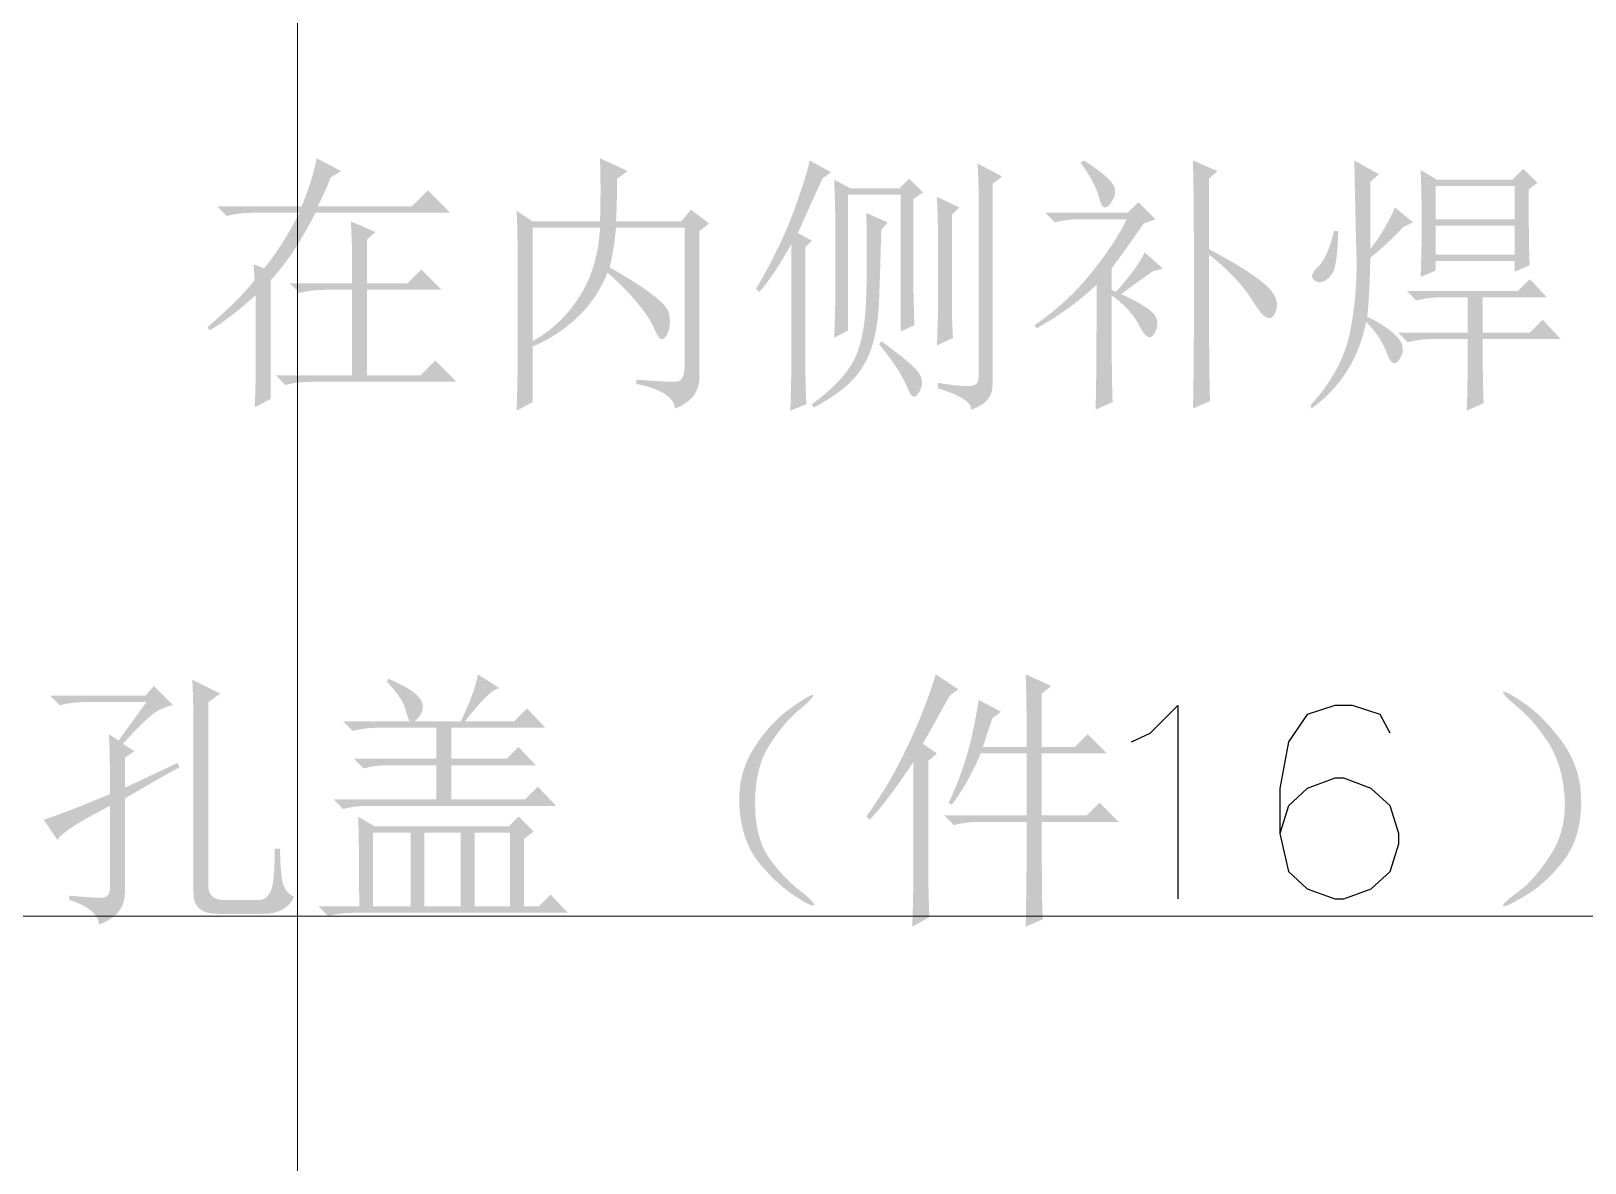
# Model space of a CAD drawing. Header units: millimetres. Extents: x 0 to 841, y 0 to 1189.
# Drawn here: x 496.84 to 542.07, y 111.72 to 144.68 of the extents above; entities that cross this region are included whole.
import ezdxf

# ---------------------------------------------------------------- set-up
doc = ezdxf.new("R2010")
doc.units = ezdxf.units.MM
doc.layers.add('C00-00-00', color=7, linetype='Continuous')
doc.layers.add('CBF-BF-BF', color=7, linetype='Continuous', true_color=0xbfbfbf)

msp = doc.modelspace()

# ---------------------------------------------------------------- hatches: boundary and pattern name
at = {"layer": 'C00-00-00'}
h = msp.add_hatch(color=256, dxfattribs=at)
edge = h.paths.add_edge_path(flags=0)
edge.add_spline(control_points=[(503.345594, 137.422594), (503.345594, 137.484881), (503.335121, 137.640875), (503.314174, 137.890024), (503.314174, 137.890024), (503.625611, 137.76545), (503.625611, 137.76545), (503.978389, 138.20091), (504.321245, 138.741101), (504.653628, 139.38492), (504.653628, 139.38492), (503.283306, 139.38492), (503.283306, 139.38492), (503.013211, 139.38492), (502.764062, 139.353501), (502.535859, 139.291213), (502.535859, 139.291213), (502.25529, 139.571782), (502.25529, 139.571782), (502.25529, 139.571782), (504.715915, 139.571782), (504.715915, 139.571782), (504.944118, 140.131817), (505.089088, 140.599247), (505.151926, 140.972971), (505.151926, 140.972971), (505.867955, 140.599247), (505.867955, 140.599247), (505.867955, 140.599247), (505.556518, 140.412385), (505.556518, 140.412385), (505.494231, 140.225523), (505.369656, 139.945506), (505.182794, 139.571782), (505.182794, 139.571782), (507.923437, 139.571782), (507.923437, 139.571782), (507.923437, 139.571782), (508.390867, 140.038661), (508.390867, 140.038661), (508.390867, 140.038661), (509.044609, 139.38492), (509.044609, 139.38492), (509.044609, 139.38492), (505.120507, 139.38492), (505.120507, 139.38492), (504.684496, 138.533292), (504.248484, 137.879), (503.812473, 137.422594), (503.812473, 137.422594), (503.812473, 133.965371), (503.812473, 133.965371), (503.812473, 133.965371), (503.345594, 133.716222), (503.345594, 133.716222), (503.365989, 134.048605), (503.376462, 134.349568), (503.376462, 134.619664), (503.376462, 134.619664), (503.376462, 136.986582), (503.376462, 136.986582), (502.899109, 136.550571), (502.452625, 136.208266), (502.03756, 135.959117), (502.03756, 135.959117), (501.975273, 136.052272), (501.975273, 136.052272), (502.598146, 136.591912), (503.054552, 137.04887), (503.345594, 137.422594), (503.345594, 137.422594), (503.345594, 137.422594), (503.345594, 137.422594)], knot_values=[0, 0, 0, 0, 1, 1, 1, 2, 2, 2, 3, 3, 3, 4, 4, 4, 5, 5, 5, 6, 6, 6, 7, 7, 7, 8, 8, 8, 9, 9, 9, 10, 10, 10, 11, 11, 11, 12, 12, 12, 13, 13, 13, 14, 14, 14, 15, 15, 15, 16, 16, 16, 17, 17, 17, 18, 18, 18, 19, 19, 19, 20, 20, 20, 21, 21, 21, 22, 22, 22, 23, 23, 23, 24, 24, 24, 24], degree=3, periodic=1)
edge = h.paths.add_edge_path(flags=0)
edge.add_spline(control_points=[(506.179392, 138.356904), (506.179392, 138.502424), (506.168918, 138.762047), (506.148523, 139.135771), (506.148523, 139.135771), (506.864552, 138.824334), (506.864552, 138.824334), (506.864552, 138.824334), (506.615403, 138.606053), (506.615403, 138.606053), (506.615403, 138.606053), (506.615403, 137.329438), (506.615403, 137.329438), (506.615403, 137.329438), (507.798862, 137.329438), (507.798862, 137.329438), (507.798862, 137.329438), (508.204005, 137.73403), (508.204005, 137.73403), (508.204005, 137.73403), (508.795459, 137.142576), (508.795459, 137.142576), (508.795459, 137.142576), (506.615403, 137.142576), (506.615403, 137.142576), (506.615403, 137.142576), (506.615403, 134.651083), (506.615403, 134.651083), (506.615403, 134.651083), (508.172586, 134.651083), (508.172586, 134.651083), (508.172586, 134.651083), (508.608597, 135.087095), (508.608597, 135.087095), (508.608597, 135.087095), (509.23147, 134.464221), (509.23147, 134.464221), (509.23147, 134.464221), (504.995932, 134.464221), (504.995932, 134.464221), (504.725837, 134.464221), (504.476688, 134.432802), (504.248484, 134.370515), (504.248484, 134.370515), (503.968467, 134.651083), (503.968467, 134.651083), (503.968467, 134.651083), (506.179392, 134.651083), (506.179392, 134.651083), (506.179392, 134.651083), (506.179392, 137.142576), (506.179392, 137.142576), (506.179392, 137.142576), (505.401076, 137.142576), (505.401076, 137.142576), (505.13098, 137.142576), (504.881831, 137.111157), (504.653628, 137.04887), (504.653628, 137.04887), (504.373059, 137.329438), (504.373059, 137.329438), (504.373059, 137.329438), (506.179392, 137.329438), (506.179392, 137.329438), (506.179392, 137.329438), (506.179392, 138.356904), (506.179392, 138.356904)], knot_values=[0, 0, 0, 0, 1, 1, 1, 2, 2, 2, 3, 3, 3, 4, 4, 4, 5, 5, 5, 6, 6, 6, 7, 7, 7, 8, 8, 8, 9, 9, 9, 10, 10, 10, 11, 11, 11, 12, 12, 12, 13, 13, 13, 14, 14, 14, 15, 15, 15, 16, 16, 16, 17, 17, 17, 18, 18, 18, 19, 19, 19, 20, 20, 20, 21, 21, 21, 22, 22, 22, 22], degree=3, periodic=1)
h = msp.add_hatch(color=256, dxfattribs=at)
edge = h.paths.add_edge_path(flags=0)
edge.add_spline(control_points=[(511.439749, 138.948909), (511.439749, 138.948909), (511.439749, 135.64768), (511.439749, 135.64768), (512.000335, 135.958566), (512.457293, 136.394577), (512.81007, 136.955163), (513.162848, 137.515749), (513.360183, 138.180515), (513.402076, 138.948909), (513.402076, 138.948909), (511.439749, 138.948909), (511.439749, 138.948909)], knot_values=[0, 0, 0, 0, 1, 1, 1, 2, 2, 2, 3, 3, 3, 4, 4, 4, 4], degree=3, periodic=1)
edge = h.paths.add_edge_path(flags=0)
edge.add_spline(control_points=[(510.97287, 133.623067), (510.993265, 134.163258), (511.003738, 134.609191), (511.003738, 134.96252), (511.003738, 134.96252), (511.003738, 137.98318), (511.003738, 137.98318), (511.003738, 138.66834), (510.993265, 139.156166), (510.97287, 139.447207), (510.97287, 139.447207), (511.439749, 139.135771), (511.439749, 139.135771), (511.439749, 139.135771), (513.402076, 139.135771), (513.402076, 139.135771), (513.42247, 139.716752), (513.42247, 140.329152), (513.402076, 140.972971), (513.402076, 140.972971), (514.211811, 140.599247), (514.211811, 140.599247), (514.211811, 140.599247), (513.900374, 140.381517), (513.900374, 140.381517), (513.900374, 139.965901), (513.889901, 139.550836), (513.868955, 139.135771), (513.868955, 139.135771), (515.768994, 139.135771), (515.768994, 139.135771), (515.768994, 139.135771), (516.049011, 139.478075), (516.049011, 139.478075), (516.049011, 139.478075), (516.578729, 139.073483), (516.578729, 139.073483), (516.578729, 139.073483), (516.298161, 138.855202), (516.298161, 138.855202), (516.298161, 138.855202), (516.298161, 134.681951), (516.298161, 134.681951), (516.319107, 134.204599), (516.080431, 133.872216), (515.582132, 133.685354), (515.561186, 134.017737), (515.187462, 134.256413), (514.46096, 134.401383), (514.46096, 134.401383), (514.46096, 134.526509), (514.46096, 134.526509), (515.020995, 134.484616), (515.400231, 134.464221), (515.597566, 134.464221), (515.794901, 134.464221), (515.883095, 134.651083), (515.862149, 135.024807), (515.862149, 135.024807), (515.862149, 138.948909), (515.862149, 138.948909), (515.862149, 138.948909), (513.868955, 138.948909), (513.868955, 138.948909), (513.827063, 138.512346), (513.764775, 138.128149), (513.682093, 137.796318), (514.782319, 137.173444), (515.35889, 136.72696), (515.410704, 136.456864), (515.462518, 136.186769), (515.43606, 135.969039), (515.332431, 135.803123), (515.228803, 135.636656), (515.119662, 135.68847), (515.005561, 135.958566), (514.891459, 136.228661), (514.704597, 136.514191), (514.444975, 136.815154), (514.185352, 137.116118), (513.910296, 137.391726), (513.619806, 137.640875), (513.411997, 137.12163), (513.111034, 136.680107), (512.716364, 136.316856), (512.321694, 135.953605), (511.896155, 135.678549), (511.439749, 135.491687), (511.439749, 135.491687), (511.439749, 133.872216), (511.439749, 133.872216), (511.439749, 133.872216), (510.97287, 133.623067), (510.97287, 133.623067)], knot_values=[0, 0, 0, 0, 1, 1, 1, 2, 2, 2, 3, 3, 3, 4, 4, 4, 5, 5, 5, 6, 6, 6, 7, 7, 7, 8, 8, 8, 9, 9, 9, 10, 10, 10, 11, 11, 11, 12, 12, 12, 13, 13, 13, 14, 14, 14, 15, 15, 15, 16, 16, 16, 17, 17, 17, 18, 18, 18, 19, 19, 19, 20, 20, 20, 21, 21, 21, 22, 22, 22, 23, 23, 23, 24, 24, 24, 25, 25, 25, 26, 26, 26, 27, 27, 27, 28, 28, 28, 29, 29, 29, 30, 30, 30, 31, 31, 31, 31], degree=3, periodic=1)
h = msp.add_hatch(color=256, dxfattribs=at)
edge = h.paths.add_edge_path(flags=0)
edge.add_spline(control_points=[(518.97387, 138.481478), (518.641487, 137.879551), (518.33005, 137.412121), (518.03956, 137.080289), (518.03956, 137.080289), (517.945853, 137.173444), (517.945853, 137.173444), (518.423206, 137.98318), (518.791969, 138.746062), (519.051591, 139.462641), (519.310662, 140.17867), (519.461144, 140.661535), (519.503036, 140.910684), (519.503036, 140.910684), (520.12591, 140.568379), (520.12591, 140.568379), (520.12591, 140.568379), (519.87676, 140.381517), (519.87676, 140.381517), (519.648557, 139.883219), (519.409881, 139.353501), (519.160732, 138.792915), (519.160732, 138.792915), (519.565324, 138.575185), (519.565324, 138.575185), (519.565324, 138.575185), (519.378462, 138.388323), (519.378462, 138.388323), (519.378462, 138.388323), (519.378462, 135.055675), (519.378462, 135.055675), (519.378462, 134.723292), (519.388935, 134.308227), (519.409881, 133.809929), (519.409881, 133.809929), (518.942451, 133.623067), (518.942451, 133.623067), (518.963397, 134.266886), (518.97387, 134.796053), (518.97387, 135.211669), (518.97387, 135.211669), (518.97387, 138.481478), (518.97387, 138.481478)], knot_values=[0, 0, 0, 0, 1, 1, 1, 2, 2, 2, 3, 3, 3, 4, 4, 4, 5, 5, 5, 6, 6, 6, 7, 7, 7, 8, 8, 8, 9, 9, 9, 10, 10, 10, 11, 11, 11, 12, 12, 12, 13, 13, 13, 14, 14, 14, 14], degree=3, periodic=1)
edge = h.paths.add_edge_path(flags=0)
edge.add_spline(control_points=[(522.524247, 139.789512), (522.524247, 139.789512), (522.524247, 137.329438), (522.524247, 137.329438), (522.524247, 137.142025), (522.534169, 136.737433), (522.555115, 136.11456), (522.555115, 136.11456), (522.150523, 135.927698), (522.150523, 135.927698), (522.150523, 135.927698), (522.150523, 139.914087), (522.150523, 139.914087), (522.150523, 139.914087), (520.624208, 139.914087), (520.624208, 139.914087), (520.624208, 139.914087), (520.624208, 135.959117), (520.624208, 135.959117), (520.624208, 135.959117), (520.219616, 135.740836), (520.219616, 135.740836), (520.240011, 136.321817), (520.250484, 136.706014), (520.250484, 136.893427), (520.250484, 136.893427), (520.250484, 139.228926), (520.250484, 139.228926), (520.250484, 139.415788), (520.240011, 139.789512), (520.219616, 140.350098), (520.219616, 140.350098), (520.686496, 140.100949), (520.686496, 140.100949), (520.686496, 140.100949), (522.119104, 140.100949), (522.119104, 140.100949), (522.119104, 140.100949), (522.399673, 140.381517), (522.399673, 140.381517), (522.399673, 140.381517), (522.804265, 139.976374), (522.804265, 139.976374), (522.804265, 139.976374), (522.524247, 139.789512), (522.524247, 139.789512)], knot_values=[0, 0, 0, 0, 1, 1, 1, 2, 2, 2, 3, 3, 3, 4, 4, 4, 5, 5, 5, 6, 6, 6, 7, 7, 7, 8, 8, 8, 9, 9, 9, 10, 10, 10, 11, 11, 11, 12, 12, 12, 13, 13, 13, 14, 14, 14, 15, 15, 15, 15], degree=3, periodic=1)
edge = h.paths.add_edge_path(flags=0)
edge.add_spline(control_points=[(521.153926, 139.38492), (521.153926, 139.38492), (521.776799, 139.104351), (521.776799, 139.104351), (521.776799, 139.104351), (521.589938, 138.886621), (521.589938, 138.886621), (521.568991, 138.076335), (521.548045, 137.396687), (521.527099, 136.846574), (521.506153, 136.296461), (521.433944, 135.834542), (521.309369, 135.460818), (521.184794, 135.087095), (520.997932, 134.770146), (520.748783, 134.510523), (520.499634, 134.251452), (520.12591, 133.986318), (519.627611, 133.716222), (519.627611, 133.716222), (519.565324, 133.809929), (519.565324, 133.809929), (520.146305, 134.225545), (520.551448, 134.645571), (520.779651, 135.071109), (521.007854, 135.496647), (521.132429, 136.129994), (521.153375, 136.971148), (521.174321, 137.811752), (521.174321, 138.616526), (521.153926, 139.38492), (521.153926, 139.38492), (521.153926, 139.38492), (521.153926, 139.38492)], knot_values=[0, 0, 0, 0, 1, 1, 1, 2, 2, 2, 3, 3, 3, 4, 4, 4, 5, 5, 5, 6, 6, 6, 7, 7, 7, 8, 8, 8, 9, 9, 9, 10, 10, 10, 11, 11, 11, 11], degree=3, periodic=1)
edge = h.paths.add_edge_path(flags=0)
edge.add_spline(control_points=[(521.589938, 135.64768), (522.191865, 135.211118), (522.555115, 134.905193), (522.67969, 134.728805), (522.804265, 134.552416), (522.809226, 134.365554), (522.695124, 134.168219), (522.581023, 133.970884), (522.477394, 133.986869), (522.383688, 134.215072), (522.289981, 134.443275), (522.175879, 134.661005), (522.041383, 134.868813), (521.906335, 135.07607), (521.734907, 135.304825), (521.52765, 135.553974), (521.52765, 135.553974), (521.589938, 135.64768), (521.589938, 135.64768)], knot_values=[0, 0, 0, 0, 1, 1, 1, 2, 2, 2, 3, 3, 3, 4, 4, 4, 5, 5, 5, 6, 6, 6, 6], degree=3, periodic=1)
edge = h.paths.add_edge_path(flags=0)
edge.add_spline(control_points=[(523.645419, 139.322633), (523.645419, 139.322633), (523.645419, 136.644278), (523.645419, 136.644278), (523.645419, 136.415523), (523.655341, 136.11456), (523.676287, 135.740836), (523.676287, 135.740836), (523.209408, 135.523106), (523.209408, 135.523106), (523.229803, 136.000458), (523.240276, 136.363709), (523.240276, 136.612858), (523.240276, 136.612858), (523.240276, 138.792915), (523.240276, 138.792915), (523.240276, 139.021118), (523.229803, 139.374447), (523.209408, 139.851799), (523.209408, 139.851799), (523.863149, 139.540363), (523.863149, 139.540363), (523.863149, 139.540363), (523.645419, 139.322633), (523.645419, 139.322633)], knot_values=[0, 0, 0, 0, 1, 1, 1, 2, 2, 2, 3, 3, 3, 4, 4, 4, 5, 5, 5, 6, 6, 6, 7, 7, 7, 8, 8, 8, 8], degree=3, periodic=1)
edge = h.paths.add_edge_path(flags=0)
edge.add_spline(control_points=[(523.240276, 134.432802), (523.634946, 134.370515), (523.93591, 134.339095), (524.143718, 134.339095), (524.350975, 134.339095), (524.444681, 134.442724), (524.423735, 134.651083), (524.423735, 134.651083), (524.423735, 139.883219), (524.423735, 139.883219), (524.423735, 140.152763), (524.413262, 140.4642), (524.392867, 140.817529), (524.392867, 140.817529), (525.108896, 140.443805), (525.108896, 140.443805), (525.108896, 140.443805), (524.828878, 140.225523), (524.828878, 140.225523), (524.828878, 140.225523), (524.828878, 134.401383), (524.828878, 134.401383), (524.849273, 134.048605), (524.641465, 133.799456), (524.206005, 133.653935), (524.2264, 133.861743), (523.90449, 134.069551), (523.240276, 134.276808), (523.240276, 134.276808), (523.240276, 134.432802), (523.240276, 134.432802)], knot_values=[0, 0, 0, 0, 1, 1, 1, 2, 2, 2, 3, 3, 3, 4, 4, 4, 5, 5, 5, 6, 6, 6, 7, 7, 7, 8, 8, 8, 9, 9, 9, 10, 10, 10, 10], degree=3, periodic=1)
h = msp.add_hatch(color=256, dxfattribs=at)
edge = h.paths.add_edge_path(flags=0)
edge.add_spline(control_points=[(530.660736, 133.685354), (530.681682, 134.246491), (530.692155, 135.439872), (530.692155, 137.267151), (530.692155, 139.093878), (530.681682, 140.308757), (530.660736, 140.910684), (530.660736, 140.910684), (531.377316, 140.599247), (531.377316, 140.599247), (531.377316, 140.599247), (531.128167, 140.381517), (531.128167, 140.381517), (531.128167, 140.381517), (531.128167, 138.326036), (531.128167, 138.326036), (531.875615, 137.931365), (532.415254, 137.59347), (532.747637, 137.313453), (533.079469, 137.033436), (533.183648, 136.752867), (533.059074, 136.47285), (532.934499, 136.192281), (532.726691, 136.290949), (532.4362, 136.768301), (532.145159, 137.245654), (531.709148, 137.713084), (531.128167, 138.170042), (531.128167, 135.927698), (531.138089, 134.505011), (531.159035, 133.903084), (531.159035, 133.903084), (530.660736, 133.685354), (530.660736, 133.685354)], knot_values=[0, 0, 0, 0, 1, 1, 1, 2, 2, 2, 3, 3, 3, 4, 4, 4, 5, 5, 5, 6, 6, 6, 7, 7, 7, 8, 8, 8, 9, 9, 9, 10, 10, 10, 11, 11, 11, 11], degree=3, periodic=1)
edge = h.paths.add_edge_path(flags=0)
edge.add_spline(control_points=[(528.293818, 137.76545), (528.293818, 137.76545), (528.293818, 137.142576), (528.293818, 137.142576), (528.293818, 137.142576), (528.418392, 137.080289), (528.418392, 137.080289), (528.813062, 137.515749), (529.09308, 137.899946), (529.259547, 138.232329), (529.259547, 138.232329), (529.788714, 137.76545), (529.788714, 137.76545), (529.788714, 137.76545), (529.477277, 137.671743), (529.477277, 137.671743), (529.124499, 137.422594), (528.823536, 137.204312), (528.574386, 137.018002), (529.030792, 136.810193), (529.337268, 136.628292), (529.492711, 136.47285), (529.648154, 136.316856), (529.6691, 136.124482), (529.554998, 135.896279), (529.440897, 135.668075), (529.295376, 135.724851), (529.118987, 136.067707), (528.942598, 136.410562), (528.667542, 136.716487), (528.293818, 136.986582), (528.293818, 135.346166), (528.304291, 134.308779), (528.325237, 133.872216), (528.325237, 133.872216), (527.826938, 133.653935), (527.826938, 133.653935), (527.847333, 134.152233), (527.857806, 135.366561), (527.857806, 137.298019), (527.421795, 136.862008), (526.840263, 136.43647), (526.113761, 136.021404), (526.113761, 136.021404), (526.051474, 136.11456), (526.051474, 136.11456), (526.695293, 136.550571), (527.255879, 137.069816), (527.733232, 137.671743), (528.210584, 138.27367), (528.542967, 138.782442), (528.729829, 139.198058), (528.729829, 139.198058), (527.390927, 139.198058), (527.390927, 139.198058), (527.120832, 139.198058), (526.871682, 139.166639), (526.643479, 139.104351), (526.643479, 139.104351), (526.362911, 139.38492), (526.362911, 139.38492), (526.362911, 139.38492), (528.761248, 139.38492), (528.761248, 139.38492), (528.761248, 139.38492), (529.072685, 139.696357), (529.072685, 139.696357), (529.072685, 139.696357), (529.570983, 139.198058), (529.570983, 139.198058), (529.570983, 139.198058), (529.228128, 139.073483), (529.228128, 139.073483), (528.854404, 138.533292), (528.542967, 138.097281), (528.293818, 137.76545), (528.293818, 137.76545), (528.293818, 137.76545), (528.293818, 137.76545)], knot_values=[0, 0, 0, 0, 1, 1, 1, 2, 2, 2, 3, 3, 3, 4, 4, 4, 5, 5, 5, 6, 6, 6, 7, 7, 7, 8, 8, 8, 9, 9, 9, 10, 10, 10, 11, 11, 11, 12, 12, 12, 13, 13, 13, 14, 14, 14, 15, 15, 15, 16, 16, 16, 17, 17, 17, 18, 18, 18, 19, 19, 19, 20, 20, 20, 21, 21, 21, 22, 22, 22, 23, 23, 23, 24, 24, 24, 25, 25, 25, 26, 26, 26, 26], degree=3, periodic=1)
edge = h.paths.add_edge_path(flags=0)
edge.add_spline(control_points=[(527.484082, 140.910684), (527.878753, 140.661535), (528.148297, 140.448766), (528.293818, 140.272377), (528.439339, 140.095988), (528.433826, 139.898653), (528.278384, 139.680371), (528.12239, 139.46209), (528.008288, 139.503983), (527.935528, 139.804946), (527.862767, 140.10591), (527.681417, 140.453726), (527.390927, 140.848397), (527.390927, 140.848397), (527.484082, 140.910684), (527.484082, 140.910684)], knot_values=[0, 0, 0, 0, 1, 1, 1, 2, 2, 2, 3, 3, 3, 4, 4, 4, 5, 5, 5, 5], degree=3, periodic=1)
h = msp.add_hatch(color=256, dxfattribs=at)
edge = h.paths.add_edge_path(flags=0)
edge.add_spline(control_points=[(537.291415, 137.5163), (537.312361, 138.076335), (537.322834, 138.600541), (537.322834, 139.088917), (537.322834, 139.576743), (537.312361, 140.090476), (537.291415, 140.630667), (537.291415, 140.630667), (537.758845, 140.350098), (537.758845, 140.350098), (537.758845, 140.350098), (539.96977, 140.350098), (539.96977, 140.350098), (539.96977, 140.350098), (540.281207, 140.661535), (540.281207, 140.661535), (540.281207, 140.661535), (540.68635, 140.256943), (540.68635, 140.256943), (540.68635, 140.256943), (540.4372, 140.070081), (540.4372, 140.070081), (540.4372, 138.844729), (540.447122, 138.107754), (540.468069, 137.858605), (540.468069, 137.858605), (540.032057, 137.671743), (540.032057, 137.671743), (540.032057, 137.671743), (540.032057, 137.98318), (540.032057, 137.98318), (540.032057, 137.98318), (537.727426, 137.98318), (537.727426, 137.98318), (537.727426, 137.98318), (537.727426, 137.703162), (537.727426, 137.703162), (537.727426, 137.703162), (537.291415, 137.5163), (537.291415, 137.5163)], knot_values=[0, 0, 0, 0, 1, 1, 1, 2, 2, 2, 3, 3, 3, 4, 4, 4, 5, 5, 5, 6, 6, 6, 7, 7, 7, 8, 8, 8, 9, 9, 9, 10, 10, 10, 11, 11, 11, 12, 12, 12, 13, 13, 13, 13], degree=3, periodic=1)
edge = h.paths.add_edge_path(flags=0)
edge.add_spline(control_points=[(537.727426, 140.163236), (537.727426, 140.163236), (537.727426, 139.198058), (537.727426, 139.198058), (537.727426, 139.198058), (540.032057, 139.198058), (540.032057, 139.198058), (540.032057, 139.198058), (540.032057, 140.163236), (540.032057, 140.163236), (540.032057, 140.163236), (537.727426, 140.163236), (537.727426, 140.163236)], knot_values=[0, 0, 0, 0, 1, 1, 1, 2, 2, 2, 3, 3, 3, 4, 4, 4, 4], degree=3, periodic=1)
edge = h.paths.add_edge_path(flags=0)
edge.add_spline(control_points=[(540.032057, 139.011196), (540.032057, 139.011196), (537.727426, 139.011196), (537.727426, 139.011196), (537.727426, 139.011196), (537.727426, 138.170042), (537.727426, 138.170042), (537.727426, 138.170042), (540.032057, 138.170042), (540.032057, 138.170042), (540.032057, 138.170042), (540.032057, 139.011196), (540.032057, 139.011196)], knot_values=[0, 0, 0, 0, 1, 1, 1, 2, 2, 2, 3, 3, 3, 4, 4, 4, 4], degree=3, periodic=1)
edge = h.paths.add_edge_path(flags=0)
edge.add_spline(control_points=[(539.097747, 135.709968), (539.097747, 134.712819), (539.10822, 134.089946), (539.129167, 133.840797), (539.129167, 133.840797), (538.630868, 133.623067), (538.630868, 133.623067), (538.651263, 133.996791), (538.661736, 134.692424), (538.661736, 135.709968), (538.661736, 135.709968), (537.665139, 135.709968), (537.665139, 135.709968), (537.395043, 135.709968), (537.145894, 135.678549), (536.917691, 135.616261), (536.917691, 135.616261), (536.637674, 135.89683), (536.637674, 135.89683), (536.637674, 135.89683), (538.661736, 135.89683), (538.661736, 135.89683), (538.661736, 135.89683), (538.661736, 136.924295), (538.661736, 136.924295), (538.661736, 136.924295), (537.914288, 136.924295), (537.914288, 136.924295), (537.644193, 136.924295), (537.395043, 136.892876), (537.16684, 136.83114), (537.16684, 136.83114), (536.886823, 137.111157), (536.886823, 137.111157), (536.886823, 137.111157), (540.125764, 137.111157), (540.125764, 137.111157), (540.125764, 137.111157), (540.468069, 137.454013), (540.468069, 137.454013), (540.468069, 137.454013), (540.966367, 136.924295), (540.966367, 136.924295), (540.966367, 136.924295), (539.097747, 136.924295), (539.097747, 136.924295), (539.097747, 136.924295), (539.097747, 135.89683), (539.097747, 135.89683), (539.097747, 135.89683), (540.468069, 135.89683), (540.468069, 135.89683), (540.468069, 135.89683), (540.841792, 136.270554), (540.841792, 136.270554), (540.841792, 136.270554), (541.37151, 135.709968), (541.37151, 135.709968), (541.37151, 135.709968), (539.097747, 135.709968), (539.097747, 135.709968)], knot_values=[0, 0, 0, 0, 1, 1, 1, 2, 2, 2, 3, 3, 3, 4, 4, 4, 5, 5, 5, 6, 6, 6, 7, 7, 7, 8, 8, 8, 9, 9, 9, 10, 10, 10, 11, 11, 11, 12, 12, 12, 13, 13, 13, 14, 14, 14, 15, 15, 15, 16, 16, 16, 17, 17, 17, 18, 18, 18, 19, 19, 19, 20, 20, 20, 20], degree=3, periodic=1)
edge = h.paths.add_edge_path(flags=0)
edge.add_spline(control_points=[(535.360508, 140.910684), (535.360508, 140.910684), (536.077088, 140.506092), (536.077088, 140.506092), (536.077088, 140.506092), (535.827938, 140.287811), (535.827938, 140.287811), (535.827938, 140.287811), (535.827938, 138.326036), (535.827938, 138.326036), (536.138824, 138.741101), (536.3775, 139.145693), (536.543967, 139.540363), (536.543967, 139.540363), (537.073685, 139.104351), (537.073685, 139.104351), (537.073685, 139.104351), (536.793116, 138.979777), (536.793116, 138.979777), (536.502075, 138.66834), (536.180716, 138.367377), (535.827938, 138.076886), (535.806992, 137.204864), (535.775573, 136.633805), (535.734232, 136.363709), (536.149297, 136.155901), (536.445299, 135.953605), (536.621688, 135.75627), (536.798077, 135.558935), (536.819023, 135.351678), (536.683976, 135.133397), (536.548928, 134.915115), (536.424353, 134.967481), (536.310252, 135.289391), (536.19615, 135.6113), (535.993854, 135.917225), (535.703364, 136.208266), (535.495556, 135.148831), (534.965838, 134.308227), (534.114761, 133.685354), (534.114761, 133.685354), (534.083893, 133.778509), (534.083893, 133.778509), (534.706766, 134.46367), (535.090412, 135.174738), (535.235933, 135.912264), (535.381454, 136.649239), (535.443741, 137.391726), (535.422795, 138.139174), (535.401849, 138.886621), (535.381454, 139.810458), (535.360508, 140.910684), (535.360508, 140.910684), (535.360508, 140.910684), (535.360508, 140.910684)], knot_values=[0, 0, 0, 0, 1, 1, 1, 2, 2, 2, 3, 3, 3, 4, 4, 4, 5, 5, 5, 6, 6, 6, 7, 7, 7, 8, 8, 8, 9, 9, 9, 10, 10, 10, 11, 11, 11, 12, 12, 12, 13, 13, 13, 14, 14, 14, 15, 15, 15, 16, 16, 16, 17, 17, 17, 18, 18, 18, 18], degree=3, periodic=1)
edge = h.paths.add_edge_path(flags=0)
edge.add_spline(control_points=[(534.893628, 138.855202), (534.872682, 138.170042), (534.815356, 137.759937), (534.7222, 137.62489), (534.628494, 137.489842), (534.529826, 137.406608), (534.426198, 137.37574), (534.322569, 137.344872), (534.234375, 137.370779), (534.161615, 137.454013), (534.088854, 137.536695), (534.140668, 137.66127), (534.317057, 137.827737), (534.493446, 137.993653), (534.644479, 138.335957), (534.769054, 138.855202), (534.769054, 138.855202), (534.893628, 138.855202), (534.893628, 138.855202)], knot_values=[0, 0, 0, 0, 1, 1, 1, 2, 2, 2, 3, 3, 3, 4, 4, 4, 5, 5, 5, 6, 6, 6, 6], degree=3, periodic=1)
h = msp.add_hatch(color=256, dxfattribs=at)
edge = h.paths.add_edge_path(flags=0)
edge.add_spline(control_points=[(501.567397, 124.265335), (501.567397, 124.78458), (501.556924, 125.293352), (501.535978, 125.791651), (501.535978, 125.791651), (502.345713, 125.386507), (502.345713, 125.386507), (502.345713, 125.386507), (502.003408, 125.137358), (502.003408, 125.137358), (502.003408, 125.137358), (502.003408, 119.905223), (502.003408, 119.905223), (501.961516, 119.510552), (502.158851, 119.334164), (502.594862, 119.375505), (502.594862, 119.375505), (503.529172, 119.375505), (503.529172, 119.375505), (503.716034, 119.417397), (503.830136, 119.567879), (503.872028, 119.827501), (503.913369, 120.086572), (503.934315, 120.434389), (503.934315, 120.870952), (503.934315, 120.870952), (504.089758, 120.870952), (504.089758, 120.870952), (504.089758, 120.497228), (504.110153, 120.190752), (504.152045, 119.952076), (504.193387, 119.712848), (504.307488, 119.551894), (504.494901, 119.469211), (504.349381, 119.13738), (504.047866, 118.970913), (503.59146, 118.970913), (503.59146, 118.970913), (502.345713, 118.970913), (502.345713, 118.970913), (501.805522, 118.949967), (501.546451, 119.168248), (501.567397, 119.625205), (501.567397, 119.625205), (501.567397, 124.265335), (501.567397, 124.265335)], knot_values=[0, 0, 0, 0, 1, 1, 1, 2, 2, 2, 3, 3, 3, 4, 4, 4, 5, 5, 5, 6, 6, 6, 7, 7, 7, 8, 8, 8, 9, 9, 9, 10, 10, 10, 11, 11, 11, 12, 12, 12, 13, 13, 13, 14, 14, 14, 15, 15, 15, 15], degree=3, periodic=1)
edge = h.paths.add_edge_path(flags=0)
edge.add_spline(control_points=[(501.162254, 123.23787), (500.663955, 122.967775), (500.134237, 122.66626), (499.574203, 122.334428), (499.574203, 122.334428), (499.574203, 119.593786), (499.574203, 119.593786), (499.574203, 119.157775), (499.325053, 118.846338), (498.826755, 118.659476), (498.784862, 118.970913), (498.494372, 119.209589), (497.954732, 119.375505), (497.954732, 119.375505), (497.954732, 119.500631), (497.954732, 119.500631), (498.411138, 119.458738), (498.722575, 119.438343), (498.889042, 119.438343), (499.054958, 119.438343), (499.138191, 119.541972), (499.138191, 119.74978), (499.138191, 119.74978), (499.138191, 122.116698), (499.138191, 122.116698), (498.20333, 121.638795), (497.694558, 121.306412), (497.611876, 121.120101), (497.611876, 121.120101), (497.207284, 121.711555), (497.207284, 121.711555), (497.601403, 121.83613), (498.245223, 122.085279), (499.138191, 122.459003), (499.138191, 123.247792), (499.127718, 123.829324), (499.106772, 124.203048), (499.106772, 124.203048), (499.387341, 124.016186), (499.387341, 124.016186), (499.387341, 124.016186), (500.197076, 125.137358), (500.197076, 125.137358), (500.197076, 125.137358), (498.421611, 125.137358), (498.421611, 125.137358), (498.151516, 125.137358), (497.902367, 125.105939), (497.674164, 125.044203), (497.674164, 125.044203), (497.394146, 125.32422), (497.394146, 125.32422), (497.394146, 125.32422), (500.165657, 125.32422), (500.165657, 125.32422), (500.165657, 125.32422), (500.414806, 125.604789), (500.414806, 125.604789), (500.414806, 125.604789), (500.975392, 125.044203), (500.975392, 125.044203), (500.808925, 125.023256), (500.638048, 124.955457), (500.461659, 124.841355), (500.28527, 124.727254), (499.968322, 124.421329), (499.511915, 123.923031), (499.511915, 123.923031), (499.85422, 123.70475), (499.85422, 123.70475), (499.85422, 123.70475), (499.574203, 123.517888), (499.574203, 123.517888), (499.574203, 123.517888), (499.574203, 122.645865), (499.574203, 122.645865), (499.92698, 122.811781), (500.435201, 123.050457), (501.099966, 123.362445), (501.099966, 123.362445), (501.162254, 123.23787), (501.162254, 123.23787)], knot_values=[0, 0, 0, 0, 1, 1, 1, 2, 2, 2, 3, 3, 3, 4, 4, 4, 5, 5, 5, 6, 6, 6, 7, 7, 7, 8, 8, 8, 9, 9, 9, 10, 10, 10, 11, 11, 11, 12, 12, 12, 13, 13, 13, 14, 14, 14, 15, 15, 15, 16, 16, 16, 17, 17, 17, 18, 18, 18, 19, 19, 19, 20, 20, 20, 21, 21, 21, 22, 22, 22, 23, 23, 23, 24, 24, 24, 25, 25, 25, 26, 26, 26, 27, 27, 27, 27], degree=3, periodic=1)
h = msp.add_hatch(color=256, dxfattribs=at)
edge = h.paths.add_edge_path(flags=0)
edge.add_spline(control_points=[(509.755259, 121.337831), (509.755259, 121.337831), (509.755259, 119.188643), (509.755259, 119.188643), (509.755259, 119.188643), (510.782724, 119.188643), (510.782724, 119.188643), (510.782724, 119.188643), (510.782724, 121.337831), (510.782724, 121.337831), (510.782724, 121.337831), (509.755259, 121.337831), (509.755259, 121.337831)], knot_values=[0, 0, 0, 0, 1, 1, 1, 2, 2, 2, 3, 3, 3, 4, 4, 4, 4], degree=3, periodic=1)
edge = h.paths.add_edge_path(flags=0)
edge.add_spline(control_points=[(506.391743, 119.188643), (506.391743, 120.496677), (506.38127, 121.368699), (506.360324, 121.805262), (506.360324, 121.805262), (506.827755, 121.524693), (506.827755, 121.524693), (506.827755, 121.524693), (510.751856, 121.524693), (510.751856, 121.524693), (510.751856, 121.524693), (511.031874, 121.805262), (511.031874, 121.805262), (511.031874, 121.805262), (511.467885, 121.36925), (511.467885, 121.36925), (511.467885, 121.36925), (511.187868, 121.150969), (511.187868, 121.150969), (511.187868, 121.150969), (511.187868, 119.188643), (511.187868, 119.188643), (511.187868, 119.188643), (511.623879, 119.188643), (511.623879, 119.188643), (511.623879, 119.188643), (511.966183, 119.531499), (511.966183, 119.531499), (511.966183, 119.531499), (512.464482, 119.001781), (512.464482, 119.001781), (512.464482, 119.001781), (506.235749, 119.001781), (506.235749, 119.001781), (505.965654, 119.001781), (505.716505, 118.970913), (505.488302, 118.908625), (505.488302, 118.908625), (505.208284, 119.188643), (505.208284, 119.188643), (505.208284, 119.188643), (506.391743, 119.188643), (506.391743, 119.188643)], knot_values=[0, 0, 0, 0, 1, 1, 1, 2, 2, 2, 3, 3, 3, 4, 4, 4, 5, 5, 5, 6, 6, 6, 7, 7, 7, 8, 8, 8, 9, 9, 9, 10, 10, 10, 11, 11, 11, 12, 12, 12, 13, 13, 13, 14, 14, 14, 14], degree=3, periodic=1)
edge = h.paths.add_edge_path(flags=0)
edge.add_spline(control_points=[(506.796335, 121.337831), (506.796335, 121.337831), (506.796335, 119.188643), (506.796335, 119.188643), (506.796335, 119.188643), (507.886639, 119.188643), (507.886639, 119.188643), (507.886639, 119.188643), (507.886639, 121.337831), (507.886639, 121.337831), (507.886639, 121.337831), (506.796335, 121.337831), (506.796335, 121.337831)], knot_values=[0, 0, 0, 0, 1, 1, 1, 2, 2, 2, 3, 3, 3, 4, 4, 4, 4], degree=3, periodic=1)
edge = h.paths.add_edge_path(flags=0)
edge.add_spline(control_points=[(508.291231, 121.337831), (508.291231, 121.337831), (508.291231, 119.188643), (508.291231, 119.188643), (508.291231, 119.188643), (509.350116, 119.188643), (509.350116, 119.188643), (509.350116, 119.188643), (509.350116, 121.337831), (509.350116, 121.337831), (509.350116, 121.337831), (508.291231, 121.337831), (508.291231, 121.337831)], knot_values=[0, 0, 0, 0, 1, 1, 1, 2, 2, 2, 3, 3, 3, 4, 4, 4, 4], degree=3, periodic=1)
edge = h.paths.add_edge_path(flags=0)
edge.add_spline(control_points=[(507.232347, 125.822519), (507.771986, 125.594315), (508.093896, 125.381546), (508.197525, 125.184211), (508.301153, 124.986876), (508.239417, 124.784029), (508.011214, 124.576772), (508.011214, 124.576772), (509.350116, 124.576772), (509.350116, 124.576772), (509.620211, 125.137358), (509.786127, 125.594315), (509.848414, 125.947093), (509.848414, 125.947093), (510.471288, 125.542501), (510.471288, 125.542501), (510.284426, 125.521555), (509.952043, 125.199645), (509.47469, 124.576772), (509.47469, 124.576772), (510.907299, 124.576772), (510.907299, 124.576772), (510.907299, 124.576772), (511.281023, 124.950496), (511.281023, 124.950496), (511.281023, 124.950496), (511.810741, 124.38991), (511.810741, 124.38991), (511.810741, 124.38991), (509.070098, 124.38991), (509.070098, 124.38991), (509.070098, 124.38991), (509.070098, 123.487019), (509.070098, 123.487019), (509.070098, 123.487019), (510.689569, 123.487019), (510.689569, 123.487019), (510.689569, 123.487019), (511.031874, 123.829324), (511.031874, 123.829324), (511.031874, 123.829324), (511.530172, 123.300158), (511.530172, 123.300158), (511.530172, 123.300158), (509.070098, 123.300158), (509.070098, 123.300158), (509.070098, 123.300158), (509.070098, 122.30356), (509.070098, 122.30356), (509.070098, 122.30356), (511.218736, 122.30356), (511.218736, 122.30356), (511.218736, 122.30356), (511.59246, 122.677284), (511.59246, 122.677284), (511.59246, 122.677284), (512.122177, 122.116698), (512.122177, 122.116698), (512.122177, 122.116698), (506.671761, 122.116698), (506.671761, 122.116698), (506.401665, 122.116698), (506.152516, 122.085279), (505.924313, 122.022992), (505.924313, 122.022992), (505.644295, 122.30356), (505.644295, 122.30356), (505.644295, 122.30356), (508.634087, 122.30356), (508.634087, 122.30356), (508.634087, 122.30356), (508.634087, 123.300158), (508.634087, 123.300158), (508.634087, 123.300158), (507.263766, 123.300158), (507.263766, 123.300158), (506.99367, 123.300158), (506.744521, 123.268738), (506.516318, 123.206451), (506.516318, 123.206451), (506.235749, 123.487019), (506.235749, 123.487019), (506.235749, 123.487019), (508.634087, 123.487019), (508.634087, 123.487019), (508.634087, 123.487019), (508.634087, 124.38991), (508.634087, 124.38991), (508.634087, 124.38991), (506.952329, 124.38991), (506.952329, 124.38991), (506.682234, 124.38991), (506.433085, 124.358491), (506.204881, 124.296755), (506.204881, 124.296755), (505.924313, 124.576772), (505.924313, 124.576772), (505.924313, 124.576772), (507.85522, 124.576772), (507.85522, 124.576772), (507.813328, 124.680401), (507.767026, 124.82096), (507.715211, 124.997349), (507.663397, 125.173738), (507.491969, 125.417375), (507.201479, 125.729363), (507.201479, 125.729363), (507.232347, 125.822519), (507.232347, 125.822519)], knot_values=[0, 0, 0, 0, 1, 1, 1, 2, 2, 2, 3, 3, 3, 4, 4, 4, 5, 5, 5, 6, 6, 6, 7, 7, 7, 8, 8, 8, 9, 9, 9, 10, 10, 10, 11, 11, 11, 12, 12, 12, 13, 13, 13, 14, 14, 14, 15, 15, 15, 16, 16, 16, 17, 17, 17, 18, 18, 18, 19, 19, 19, 20, 20, 20, 21, 21, 21, 22, 22, 22, 23, 23, 23, 24, 24, 24, 25, 25, 25, 26, 26, 26, 27, 27, 27, 28, 28, 28, 29, 29, 29, 30, 30, 30, 31, 31, 31, 32, 32, 32, 33, 33, 33, 34, 34, 34, 35, 35, 35, 36, 36, 36, 36], degree=3, periodic=1)
h = msp.add_hatch(color=256, dxfattribs=at)
edge = h.paths.add_edge_path(flags=0)
edge.add_spline(control_points=[(525.825219, 123.829324), (525.825219, 124.618113), (525.814746, 125.32422), (525.7938, 125.947093), (525.7938, 125.947093), (526.541248, 125.604789), (526.541248, 125.604789), (526.541248, 125.604789), (526.26123, 125.386507), (526.26123, 125.386507), (526.26123, 125.386507), (526.26123, 123.829324), (526.26123, 123.829324), (526.26123, 123.829324), (527.226408, 123.829324), (527.226408, 123.829324), (527.226408, 123.829324), (527.600132, 124.203048), (527.600132, 124.203048), (527.600132, 124.203048), (528.160718, 123.642462), (528.160718, 123.642462), (528.160718, 123.642462), (526.26123, 123.642462), (526.26123, 123.642462), (526.26123, 123.642462), (526.26123, 121.83613), (526.26123, 121.83613), (526.26123, 121.83613), (527.569264, 121.83613), (527.569264, 121.83613), (527.569264, 121.83613), (527.942988, 122.209854), (527.942988, 122.209854), (527.942988, 122.209854), (528.503574, 121.649268), (528.503574, 121.649268), (528.503574, 121.649268), (526.26123, 121.649268), (526.26123, 121.649268), (526.26123, 120.071138), (526.271152, 119.126907), (526.292098, 118.814919), (526.292098, 118.814919), (525.7938, 118.597189), (525.7938, 118.597189), (525.814746, 119.614732), (525.825219, 120.631724), (525.825219, 121.649268), (525.825219, 121.649268), (524.454898, 121.649268), (524.454898, 121.649268), (524.184802, 121.649268), (523.935653, 121.617848), (523.70745, 121.556112), (523.70745, 121.556112), (523.426881, 121.83613), (523.426881, 121.83613), (523.426881, 121.83613), (525.825219, 121.83613), (525.825219, 121.83613), (525.825219, 121.83613), (525.825219, 123.642462), (525.825219, 123.642462), (525.825219, 123.642462), (524.485766, 123.642462), (524.485766, 123.642462), (524.236617, 123.06093), (523.956048, 122.562631), (523.645163, 122.147566), (523.645163, 122.147566), (523.551456, 122.209854), (523.551456, 122.209854), (523.779659, 122.687206), (523.96156, 123.16511), (524.096608, 123.642462), (524.231104, 124.119815), (524.340245, 124.639059), (524.423479, 125.199645), (524.423479, 125.199645), (525.077771, 124.857341), (525.077771, 124.857341), (525.077771, 124.857341), (524.828622, 124.670479), (524.828622, 124.670479), (524.745388, 124.441724), (524.651682, 124.161156), (524.548053, 123.829324), (524.548053, 123.829324), (525.825219, 123.829324), (525.825219, 123.829324)], knot_values=[0, 0, 0, 0, 1, 1, 1, 2, 2, 2, 3, 3, 3, 4, 4, 4, 5, 5, 5, 6, 6, 6, 7, 7, 7, 8, 8, 8, 9, 9, 9, 10, 10, 10, 11, 11, 11, 12, 12, 12, 13, 13, 13, 14, 14, 14, 15, 15, 15, 16, 16, 16, 17, 17, 17, 18, 18, 18, 19, 19, 19, 20, 20, 20, 21, 21, 21, 22, 22, 22, 23, 23, 23, 24, 24, 24, 25, 25, 25, 26, 26, 26, 27, 27, 27, 28, 28, 28, 29, 29, 29, 30, 30, 30, 30], degree=3, periodic=1)
edge = h.paths.add_edge_path(flags=0)
edge.add_spline(control_points=[(522.492571, 118.597189), (522.513518, 119.241008), (522.523991, 119.739307), (522.523991, 120.092085), (522.523991, 120.092085), (522.523991, 123.393313), (522.523991, 123.393313), (521.9838, 122.583578), (521.558262, 122.022992), (521.246825, 121.711555), (521.246825, 121.711555), (521.15367, 121.805262), (521.15367, 121.805262), (521.319585, 122.033465), (521.511408, 122.323955), (521.72969, 122.676733), (521.94742, 123.029511), (522.191057, 123.496941), (522.461152, 124.078473), (522.731248, 124.659454), (522.969924, 125.282328), (523.177732, 125.947093), (523.177732, 125.947093), (523.832025, 125.511082), (523.832025, 125.511082), (523.832025, 125.511082), (523.582875, 125.32422), (523.582875, 125.32422), (523.188205, 124.618113), (522.928583, 124.151234), (522.804008, 123.923031), (522.804008, 123.923031), (523.209151, 123.642462), (523.209151, 123.642462), (523.209151, 123.642462), (522.960002, 123.424732), (522.960002, 123.424732), (522.960002, 123.424732), (522.960002, 120.185791), (522.960002, 120.185791), (522.960002, 119.812067), (522.969924, 119.376056), (522.99087, 118.877206), (522.99087, 118.877206), (522.492571, 118.597189), (522.492571, 118.597189)], knot_values=[0, 0, 0, 0, 1, 1, 1, 2, 2, 2, 3, 3, 3, 4, 4, 4, 5, 5, 5, 6, 6, 6, 7, 7, 7, 8, 8, 8, 9, 9, 9, 10, 10, 10, 11, 11, 11, 12, 12, 12, 13, 13, 13, 14, 14, 14, 15, 15, 15, 15], degree=3, periodic=1)
h = msp.add_hatch(color=256, dxfattribs=at)
edge = h.paths.add_edge_path(flags=0)
edge.add_spline(control_points=[(519.209974, 119.656073), (519.531884, 119.406924), (519.671893, 119.261954), (519.630552, 119.220062), (519.588659, 119.178721), (519.391324, 119.277388), (519.038546, 119.516065), (518.685769, 119.754741), (518.348425, 120.071138), (518.026515, 120.465809), (517.704605, 120.860479), (517.517743, 121.379172), (517.465929, 122.022992), (517.414115, 122.666811), (517.54365, 123.242831), (517.855087, 123.751603), (518.166524, 124.259823), (518.535287, 124.664967), (518.960825, 124.96593), (519.386363, 125.266894), (519.604093, 125.391468), (519.614566, 125.339654), (519.625039, 125.28784), (519.485031, 125.142319), (519.19454, 124.903643), (518.903499, 124.664967), (518.617969, 124.327623), (518.337952, 123.891611), (518.057383, 123.4556), (517.917374, 122.895014), (517.917374, 122.209854), (517.917374, 121.524693), (518.051871, 120.990014), (518.321966, 120.605817), (518.592062, 120.22162), (518.888065, 119.905223), (519.209974, 119.656073), (519.209974, 119.656073), (519.209974, 119.656073), (519.209974, 119.656073)], knot_values=[0, 0, 0, 0, 1, 1, 1, 2, 2, 2, 3, 3, 3, 4, 4, 4, 5, 5, 5, 6, 6, 6, 7, 7, 7, 8, 8, 8, 9, 9, 9, 10, 10, 10, 11, 11, 11, 12, 12, 12, 13, 13, 13, 13], degree=3, periodic=1)
h = msp.add_hatch(color=256, dxfattribs=at)
edge = h.paths.add_edge_path(flags=0)
edge.add_spline(control_points=[(541.435377, 120.496677), (541.092521, 120.060665), (540.718797, 119.723322), (540.314205, 119.484645), (539.909062, 119.245969), (539.701254, 119.152814), (539.691332, 119.204628), (539.680859, 119.256442), (539.82638, 119.39149), (540.127343, 119.60922), (540.428307, 119.827501), (540.739744, 120.180279), (541.061653, 120.668105), (541.383563, 121.15593), (541.523572, 121.721477), (541.482231, 122.365296), (541.440338, 123.009116), (541.279383, 123.543795), (540.999366, 123.969333), (540.718797, 124.394871), (540.428307, 124.732766), (540.127343, 124.981915), (539.82638, 125.231065), (539.680859, 125.381546), (539.691332, 125.433361), (539.701254, 125.485175), (539.898589, 125.380995), (540.282786, 125.121924), (540.666983, 124.862302), (541.046219, 124.478105), (541.419943, 123.969333), (541.793667, 123.460561), (541.975017, 122.863595), (541.964544, 122.178434), (541.954071, 121.493274), (541.777682, 120.932688), (541.435377, 120.496677), (541.435377, 120.496677), (541.435377, 120.496677), (541.435377, 120.496677)], knot_values=[0, 0, 0, 0, 1, 1, 1, 2, 2, 2, 3, 3, 3, 4, 4, 4, 5, 5, 5, 6, 6, 6, 7, 7, 7, 8, 8, 8, 9, 9, 9, 10, 10, 10, 11, 11, 11, 12, 12, 12, 13, 13, 13, 13], degree=3, periodic=1)

# ---------------------------------------------------------------- linework, layer by layer
at = {"layer": 'C00-00-00', "lineweight": 25}
for points in [[(528.870333, 123.976694), (529.420667, 124.230694), (530.225, 125.035028), (530.225, 119.404694)], [(536.405667, 124.230694), (536.109333, 124.781028), (535.305, 125.035028), (534.797, 125.035028), (533.992667, 124.781028), (533.442333, 123.976694), (533.188333, 122.622028), (533.188333, 121.309694), (533.442333, 120.209028), (533.992667, 119.701028), (534.797, 119.404694), (535.051, 119.404694), (535.855333, 119.701028), (536.405667, 120.209028), (536.659667, 121.013361), (536.659667, 121.309694), (536.405667, 122.114028), (535.855333, 122.622028), (535.051, 122.918361), (534.797, 122.918361), (533.992667, 122.622028), (533.442333, 122.114028), (533.188333, 121.309694)]]:
    msp.add_lwpolyline(points, dxfattribs=at)
at = {"layer": 'CBF-BF-BF', "lineweight": 9}
for points in [[(504.600001, 0), (504.600001, 1189.000035)], [(841.000001, 118.900003), (0, 118.900003)]]:
    msp.add_lwpolyline(points, dxfattribs=at)

doc.saveas('drawing.dxf')
